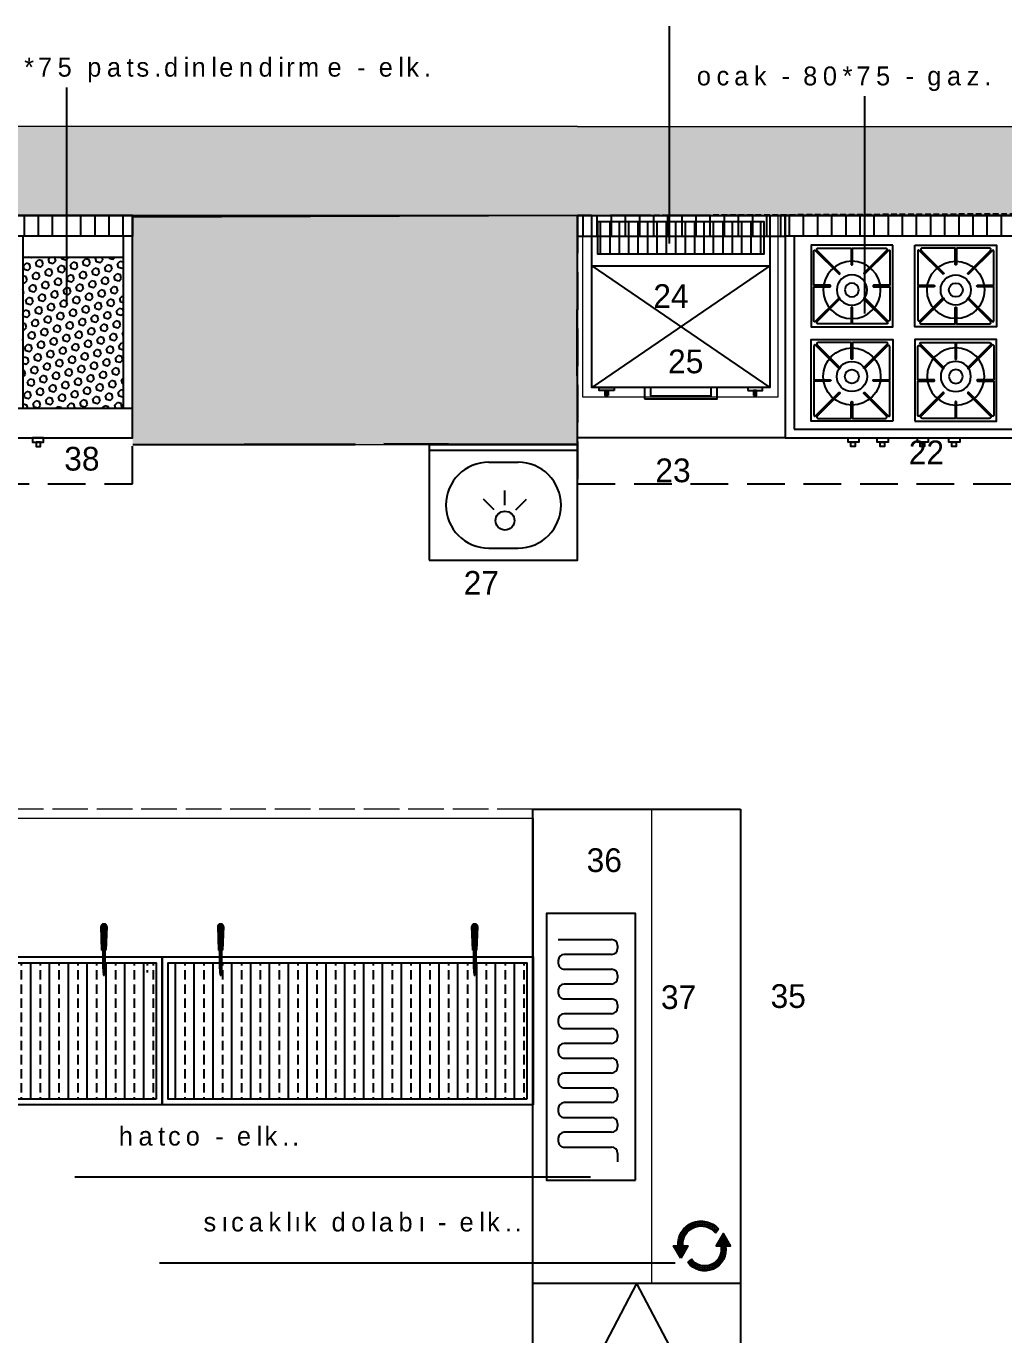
# Model space of a CAD drawing. Header units: millimetres. Extents: x 9520 to 12390, y -1568 to 373.
# Drawn here: x 10926.4 to 11256, y -465.7 to -24.3 of the extents above; entities that cross this region are included whole.
import ezdxf

# ---------------------------------------------------------------- set-up
doc = ezdxf.new("R2010")
doc.units = ezdxf.units.MM
for name, pattern in [('ACAD_ISO02W100', [15, 12, -3]), ('DASHED', [19.05, 12.7, -6.35]), ('HIDDEN', [9.525, 6.35, -3.175])]:
    doc.linetypes.add(name, pattern=pattern)
doc.layers.add('gzm', color=250, linetype='Continuous', lineweight=20)
doc.layers.add('Ölçüler', color=165, linetype='Continuous', lineweight=20)
for name, color, linetype in [('HATCH', 250, 'Continuous'), ('izdüsüm', 50, 'HIDDEN'), ('kiosk', 142, 'Continuous'), ('Kıtc-002 Çizgi', 7, 'Continuous'), ('Kıtc-008 Rakam', 1, 'Continuous'), ('Kıtc-040 Davlumbaz', 4, 'Continuous'), ('tefris', 39, 'Continuous'), ('yeni-kolon', 5, 'Continuous')]:
    doc.layers.add(name, color=color, linetype=linetype)
doc.styles.get("Standard").update_dxf_attribs({"font": 'stylu.ttf', "height": 10})
doc.styles.add('YAZI01', font='SIMPLXTW.SHX', dxfattribs={"width": 0.6})
pattern_1 = [(0, (-2473.5537, -2188.7503), (0, 0.5588), [0.4064, -0.1524]), (90, (-2473.5537, -2188.7503), (-0.5588, 3e-17), [0.4064, -0.1524])]

# ---------------------------------------------------------------- blocks, each defined once
blk = doc.blocks.new('A$C29CC16CF')
at = {"layer": 'Kıtc-002 Çizgi'}
h = blk.add_hatch(dxfattribs=at)
h.set_pattern_fill('ANSI32', color=30, angle=180, style=0)
h.set_pattern_definition([(225, (4280.58264, 7818.06036), (0.265165043, -0.265165043), []), (225, (4280.40587, 7818.06036), (0.265165043, -0.265165043), [])])
h.paths.add_polyline_path([(18.98, 53.1), (20.36, 53.1), (20.39, 54.1), (18.95, 54.1)])
h.paths.add_polyline_path([(19.01, 52.27), (19.32, 52.27), (19.32, 46.47), (19.41, 45.1), (19.93, 45.1), (20.02, 46.47), (20.02, 52.27), (20.33, 52.27), (20.36, 53.1), (18.98, 53.1)])
h.paths.add_polyline_path([(18.88, 56.1), (20.46, 56.1), (20.6, 60.23, 0.437405), (19.9, 60.99), (19.44, 60.99, 0.437405), (18.74, 60.23)])
h.paths.add_polyline_path([(18.95, 54.1), (20.39, 54.1), (20.46, 56.1), (18.88, 56.1)])
h.paths.add_polyline_path([(19.48, 43.81), (19.86, 43.81), (19.93, 45.1), (19.41, 45.1)])
h = blk.add_hatch(dxfattribs=at)
h.set_pattern_fill('ANSI32', color=30, angle=180, style=0)
h.set_pattern_definition([(315, (-4155.5826, 7818.06036), (-0.265165043, -0.265165043), []), (315, (-4155.4058, 7818.06036), (-0.265165043, -0.265165043), [])])
h.paths.add_polyline_path([(106.02, 53.1), (104.64, 53.1), (104.61, 54.1), (106.05, 54.1)])
h.paths.add_polyline_path([(105.99, 52.27), (105.68, 52.27), (105.68, 46.47), (105.59, 45.1), (105.07, 45.1), (104.98, 46.47), (104.98, 52.27), (104.67, 52.27), (104.64, 53.1), (106.02, 53.1)])
h.paths.add_polyline_path([(106.12, 56.1), (104.54, 56.1), (104.4, 60.23, -0.437405), (105.1, 60.99), (105.56, 60.99, -0.437405), (106.26, 60.23)])
h.paths.add_polyline_path([(106.05, 54.1), (104.61, 54.1), (104.54, 56.1), (106.12, 56.1)])
h.paths.add_polyline_path([(105.52, 43.81), (105.14, 43.81), (105.07, 45.1), (105.59, 45.1)])
h = blk.add_hatch(dxfattribs=at)
h.set_pattern_fill('ANSI32', color=30, angle=180, style=0)
h.set_pattern_definition([(225, (4405.58264, 7818.06036), (0.265165043, -0.265165043), []), (225, (4405.40587, 7818.06036), (0.265165043, -0.265165043), [])])
h.paths.add_polyline_path([(143.98, 53.1), (145.36, 53.1), (145.39, 54.1), (143.95, 54.1)])
h.paths.add_polyline_path([(144.01, 52.27), (144.32, 52.27), (144.32, 46.47), (144.41, 45.1), (144.93, 45.1), (145.02, 46.47), (145.02, 52.27), (145.33, 52.27), (145.36, 53.1), (143.98, 53.1)])
h.paths.add_polyline_path([(143.88, 56.1), (145.46, 56.1), (145.6, 60.23, 0.437405), (144.9, 60.99), (144.44, 60.99, 0.437405), (143.74, 60.23)])
h.paths.add_polyline_path([(143.95, 54.1), (145.39, 54.1), (145.46, 56.1), (143.88, 56.1)])
h.paths.add_polyline_path([(144.48, 43.81), (144.86, 43.81), (144.93, 45.1), (144.41, 45.1)])
h = blk.add_hatch(dxfattribs=at)
h.set_pattern_fill('ANSI32', color=30, angle=180, style=0)
h.set_pattern_definition([(315, (-4030.5826, 7818.06036), (-0.265165043, -0.265165043), []), (315, (-4030.4058, 7818.06036), (-0.265165043, -0.265165043), [])])
h.paths.add_polyline_path([(231.02, 53.1), (229.64, 53.1), (229.61, 54.1), (231.05, 54.1)])
h.paths.add_polyline_path([(230.99, 52.27), (230.68, 52.27), (230.68, 46.47), (230.59, 45.1), (230.07, 45.1), (229.98, 46.47), (229.98, 52.27), (229.67, 52.27), (229.64, 53.1), (231.02, 53.1)])
h.paths.add_polyline_path([(231.12, 56.1), (229.54, 56.1), (229.4, 60.23, -0.437405), (230.1, 60.99), (230.56, 60.99, -0.437405), (231.26, 60.23)])
h.paths.add_polyline_path([(231.05, 54.1), (229.61, 54.1), (229.54, 56.1), (231.12, 56.1)])
h.paths.add_polyline_path([(230.52, 43.81), (230.14, 43.81), (230.07, 45.1), (230.59, 45.1)])
h = blk.add_hatch(dxfattribs=at)
h.set_pattern_fill('ANSI33', color=254, angle=225, style=0)
h.set_pattern_definition([(270, (7340.176, 2994.23), (6.35, -2e-15), []), (270, (7337.001, 2991.055), (6.35, -2e-15), [3.175, -1.5875])])
h.paths.add_polyline_path([(122.95, 2), (122.95, 48), (105.68, 48), (105.68, 46.47), (105.52, 43.81), (105.15, 43.81), (105.14, 43.81), (104.98, 46.47), (104.98, 48), (-4.98, 48), (-4.98, 46.47), (-5.14, 43.81), (-5.51, 43.81), (-5.52, 43.81), (-5.68, 46.47), (-5.68, 48), (2, 48), (2, 2)])
h = blk.add_hatch(dxfattribs=at)
h.set_pattern_fill('ANSI33', color=254, angle=225, style=0)
h.set_pattern_definition([(270, (7465.176, 2994.23), (6.35, -2e-15), []), (270, (7462.001, 2991.055), (6.35, -2e-15), [3.175, -1.5875])])
h.paths.add_polyline_path([(247.95, 2), (247.95, 48), (230.68, 48), (230.68, 46.47), (230.52, 43.81), (230.15, 43.81), (230.14, 43.81), (229.98, 46.47), (229.98, 48), (120.02, 48), (120.02, 46.47), (119.86, 43.81), (119.49, 43.81), (119.48, 43.81), (119.32, 46.47), (119.32, 48), (127, 48), (127, 2)])
at = {"layer": 'Kıtc-002 Çizgi', "color": 30}
for p, q in [((18.74, 60.23), (19.01, 52.27)), ((19.44, 60.99), (19.9, 60.99)), ((19.9, 60.99), (19.44, 60.99)), ((20.6, 60.23), (20.33, 52.27)), ((20.33, 52.27), (20.6, 60.23)), ((104.4, 60.23), (104.67, 52.27)), ((104.67, 52.27), (104.4, 60.23)), ((105.56, 60.99), (105.1, 60.99)), ((105.1, 60.99), (105.56, 60.99)), ((106.26, 60.23), (105.99, 52.27)), ((143.74, 60.23), (144.01, 52.27)), ((144.44, 60.99), (144.9, 60.99)), ((144.9, 60.99), (144.44, 60.99)), ((145.6, 60.23), (145.33, 52.27)), ((145.33, 52.27), (145.6, 60.23)), ((229.4, 60.23), (229.67, 52.27)), ((229.67, 52.27), (229.4, 60.23)), ((230.56, 60.99), (230.1, 60.99)), ((230.1, 60.99), (230.56, 60.99)), ((231.26, 60.23), (230.99, 52.27)), ((19.01, 52.27), (19.32, 52.27)), ((19.32, 52.27), (19.32, 46.47)), ((20.02, 52.27), (20.02, 46.47)), ((20.33, 52.27), (20.02, 52.27)), ((20.02, 52.27), (20.33, 52.27)), ((104.67, 52.27), (104.98, 52.27)), ((104.98, 52.27), (104.67, 52.27)), ((104.98, 52.27), (104.98, 46.47)), ((105.68, 52.27), (105.68, 46.47)), ((105.99, 52.27), (105.68, 52.27)), ((144.01, 52.27), (144.32, 52.27)), ((144.32, 52.27), (144.32, 46.47)), ((145.02, 52.27), (145.02, 46.47)), ((145.33, 52.27), (145.02, 52.27)), ((145.02, 52.27), (145.33, 52.27)), ((229.67, 52.27), (229.98, 52.27)), ((229.98, 52.27), (229.67, 52.27)), ((229.98, 52.27), (229.98, 46.47)), ((230.68, 52.27), (230.68, 46.47)), ((230.99, 52.27), (230.68, 52.27)), ((19.32, 46.47), (19.48, 43.81)), ((20.02, 46.47), (19.86, 43.81)), ((104.98, 46.47), (105.14, 43.81)), ((105.68, 46.47), (105.52, 43.81)), ((144.32, 46.47), (144.48, 43.81)), ((145.02, 46.47), (144.86, 43.81)), ((229.98, 46.47), (230.14, 43.81)), ((230.68, 46.47), (230.52, 43.81)), ((19.85, 43.81), (19.48, 43.81)), ((19.49, 43.81), (19.86, 43.81)), ((105.51, 43.81), (105.14, 43.81)), ((105.15, 43.81), (105.52, 43.81)), ((144.85, 43.81), (144.48, 43.81)), ((144.49, 43.81), (144.86, 43.81)), ((230.51, 43.81), (230.14, 43.81)), ((230.15, 43.81), (230.52, 43.81))]:
    blk.add_line(p, q, dxfattribs=at)
for points in [[(125, 0), (0, 0), (0, 50), (125, 50)], [(250, 0), (125, 0), (125, 50), (250, 50)], [(122.95, 2), (2, 2), (2, 48), (122.95, 48)], [(247.95, 2), (127, 2), (127, 48), (247.95, 48)]]:
    blk.add_lwpolyline(points, close=True, dxfattribs=at)
for centre, start, end in [((19.44, 60.29), 90, 184.4992), ((19.9, 60.29), 355.5008, 90), ((19.9, 60.29), 355.5008, 90), ((105.1, 60.29), 90, 184.4992), ((105.1, 60.29), 90, 184.4992), ((105.56, 60.29), 355.5008, 90), ((144.44, 60.29), 90, 184.4992), ((144.9, 60.29), 355.5008, 90), ((144.9, 60.29), 355.5008, 90), ((230.1, 60.29), 90, 184.4992), ((230.1, 60.29), 90, 184.4992), ((230.56, 60.29), 355.5008, 90)]:
    blk.add_arc(centre, 0.706, start, end, dxfattribs=at)
blk = doc.blocks.new('A$C1D68630F')
at = {"layer": 'Kıtc-002 Çizgi'}
for p, q in [((10.84, 24), (11.84, 24)), ((20.84, 24), (21.84, 24)), ((30.84, 24), (31.84, 24)), ((40.84, 24), (41.84, 24)), ((50.84, 24), (51.84, 24)), ((60.84, 24), (61.84, 24)), ((70.84, 24), (71.84, 24)), ((80.84, 24), (83.84, 24)), ((80.84, 24), (81.84, 24)), ((8.84, 4), (8.84, 22)), ((13.84, 22), (13.84, 6)), ((18.84, 6), (18.84, 22)), ((23.84, 22), (23.84, 6)), ((28.84, 6), (28.84, 22)), ((33.84, 22), (33.84, 6)), ((38.84, 6), (38.84, 22)), ((43.84, 22), (43.84, 6)), ((48.84, 6), (48.84, 22)), ((53.84, 22), (53.84, 6)), ((58.84, 6), (58.84, 22)), ((63.84, 22), (63.84, 6)), ((68.84, 6), (68.84, 22)), ((73.84, 22), (73.84, 6)), ((78.84, 6), (78.84, 22)), ((78.84, 6), (78.84, 22)), ((15.84, 4), (16.84, 4)), ((25.84, 4), (26.84, 4)), ((35.84, 4), (36.84, 4)), ((45.84, 4), (46.84, 4)), ((55.84, 4), (56.84, 4)), ((65.84, 4), (66.84, 4)), ((75.84, 4), (76.84, 4)), ((75.84, 4), (76.84, 4))]:
    blk.add_line(p, q, dxfattribs=at)
blk.add_lwpolyline([(90, 30), (0, 30), (0, 0), (90, 0)], close=True, dxfattribs=at)
for centre, start, end in [((10.84, 22), 90, 180), ((11.84, 22), 0, 90), ((20.84, 22), 90, 180), ((21.84, 22), 0, 90), ((30.84, 22), 90, 180), ((31.84, 22), 0, 90), ((40.84, 22), 90, 180), ((41.84, 22), 0, 90), ((50.84, 22), 90, 180), ((51.84, 22), 0, 90), ((60.84, 22), 90, 180), ((61.84, 22), 0, 90), ((70.84, 22), 90, 180), ((71.84, 22), 0, 90), ((80.84, 22), 90, 180), ((80.84, 22), 90, 180), ((15.84, 6), 180, 270), ((16.84, 6), 270, 360), ((25.84, 6), 180, 270), ((26.84, 6), 270, 360), ((35.84, 6), 180, 270), ((36.84, 6), 270, 360), ((45.84, 6), 180, 270), ((46.84, 6), 270, 360), ((55.84, 6), 180, 270), ((56.84, 6), 270, 360), ((65.84, 6), 180, 270), ((66.84, 6), 270, 360), ((75.84, 6), 180, 270), ((75.84, 6), 180, 270), ((76.84, 6), 270, 360), ((76.84, 6), 270, 360), ((76.84, 6), 270, 360)]:
    blk.add_arc(centre, 2, start, end, dxfattribs=at)
blk = doc.blocks.new('A$C14F77213')
at = {"layer": 'Kıtc-002 Çizgi'}
h = blk.add_hatch(dxfattribs=at)
h.set_pattern_fill('ANSI31', color=256, scale=1.5, angle=45, style=0)
h.set_pattern_definition([(90, (-3928.432, -4957.946), (-4.7625, 9e-16), [])])
h.paths.add_polyline_path([(40, 70.92), (40, 77.92), (0, 77.92), (0, 70.92)])
h = blk.add_hatch(dxfattribs=at)
h.set_pattern_fill('HEX', color=256, scale=0.4, angle=45, style=0)
h.set_pattern_definition([(45, (-4118.8184, -4986.2078), (-1.5554256, 1.5554256), [1.27, -2.54]), (165, (-4118.8184, -4986.2078), (-0.5693253, -2.1247509), [1.27, -2.54]), (105, (-4117.9204, -4985.3098), (-2.1247509, -0.5693253), [1.27, -2.54])])
h.paths.add_polyline_path([(37, 63.92), (3, 63.92), (3, 12.92), (37, 12.92)])
blk.add_line((0, 12.92), (40, 12.92), dxfattribs=at)
for points in [[(0, 2.92), (40, 2.92), (40, 77.92), (0, 77.92)], [(0, 77.92), (40, 77.92), (40, 70.92), (0, 70.92)], [(3, 63.92), (37, 63.92), (37, 70.92), (3, 70.92)], [(9.94, 2.92), (6.3, 2.92), (6.3, 1.46), (9.94, 1.46)], [(8.98, 1.46), (7.52, 1.46), (7.52, 0), (8.98, 0)]]:
    blk.add_lwpolyline(points, close=True, dxfattribs=at)
blk.add_lwpolyline([(3, 67.92), (3, 12.92), (37, 12.92), (37, 67.92)], dxfattribs=at)
blk = doc.blocks.new('A$C604B7618')
at = {"layer": 'Kıtc-002 Çizgi'}
blk.add_lwpolyline([(0, 30.57), (30.57, 30.57), (30.57, 0), (0, 0), (0, 30.57)], dxfattribs=at)
blk.add_lwpolyline([(15.55, 29.52), (15.55, 23.44, -0.414214), (15.34, 23.23), (15.23, 23.23, -0.414214), (15.02, 23.44), (15.02, 29.52), (2.68, 29.52, 0.668179), (2.31, 28.63), (10.81, 20.13, -0.810443), (10.38, 19.82), (1.59, 28.61, 0.668179), (1.05, 28.39), (1.05, 15.55), (7.13, 15.55, -0.414214), (7.34, 15.34), (7.34, 15.23, -0.414214), (7.13, 15.02), (1.05, 15.02), (1.05, 2.68, 0.668179), (1.94, 2.31), (10.43, 10.81, -0.810443), (10.75, 10.38), (1.96, 1.59, 0.668179), (2.18, 1.05), (15.02, 1.05), (15.02, 7.13, -0.414214), (15.23, 7.34), (15.34, 7.34, -0.414214), (15.55, 7.13), (15.55, 1.05), (27.88, 1.05, 0.668179), (28.26, 1.94), (19.76, 10.43, -0.810443), (20.19, 10.75), (28.98, 1.96, 0.668179), (29.52, 2.18), (29.52, 15.02), (23.44, 15.02, -0.414214), (23.23, 15.23), (23.23, 15.34, -0.414214), (23.44, 15.55), (29.52, 15.55), (29.52, 28.39, 0.668179), (28.98, 28.61), (20.19, 19.82, -0.810443), (19.76, 20.13), (28.26, 28.63, 0.668179), (27.88, 29.52)], format="xyb", close=True, dxfattribs=at)
for radius in [10.75, 5.66, 2.6]:
    blk.add_circle((15.28, 13.8), radius, dxfattribs=at)
blk = doc.blocks.new('A$C22EA7492')
at = {"layer": 'Kıtc-002 Çizgi'}
h = blk.add_hatch(dxfattribs=at)
h.set_pattern_fill('ANSI31', color=256, scale=1.5, angle=45, style=0)
h.set_pattern_definition([(90, (-2508.419, -6407.801), (-4.7625, 9e-16), [])])
h.paths.add_polyline_path([(0, 77.92), (0, 70.92), (80, 70.92), (80, 77.92)])
for points in [[(0, 2.92), (80, 2.92), (80, 77.92), (0, 77.92)], [(80, 70.92), (0, 70.92), (0, 77.92), (80, 77.92)], [(3, 5.92), (77, 5.92), (77, 70.92), (3, 70.92)], [(21.2, 2.92), (24.84, 2.92), (24.84, 1.46), (21.2, 1.46)], [(22.17, 1.46), (23.62, 1.46), (23.62, 0), (22.17, 0)], [(31.05, 2.92), (34.69, 2.92), (34.69, 1.46), (31.05, 1.46)], [(32.02, 1.46), (33.47, 1.46), (33.47, 0), (32.02, 0)], [(44.56, 2.92), (48.2, 2.92), (48.2, 1.46), (44.56, 1.46)], [(45.52, 1.46), (46.98, 1.46), (46.98, 0), (45.52, 0)], [(55.2, 2.92), (58.84, 2.92), (58.84, 1.46), (55.2, 1.46)], [(56.16, 1.46), (57.62, 1.46), (57.62, 0), (56.16, 0)]]:
    blk.add_lwpolyline(points, close=True, dxfattribs=at)
for p, xscale, yscale, zscale in [((36.24, 40.4), -0.900000000000091, 0.8999999999996362, 0.9), ((43.76, 40.4), 0.900000000000091, 0.900000000000091, 0.900000000000091)]:
    blk.add_blockref('A$C604B7618', p, dxfattribs=dict(at, xscale=xscale, yscale=yscale, zscale=zscale))
at = {"layer": 'Kıtc-002 Çizgi', "rotation": 180}
for p, xscale, yscale, zscale in [((36.24, 36.06), 0.900000000000091, 0.900000000000091, 0.900000000000091), ((43.76, 36.06), -0.900000000000091, 0.8999999999996362, 0.9)]:
    blk.add_blockref('A$C604B7618', p, dxfattribs=dict(at, xscale=xscale, yscale=yscale, zscale=zscale))
blk = doc.blocks.new('A$C5435725A')
at = {"layer": 'Kıtc-002 Çizgi'}
h = blk.add_hatch(dxfattribs=at)
h.set_pattern_fill('ANSI31', color=256, scale=1.5, angle=45, style=0)
h.set_pattern_definition([(90, (-4587.7595, -5284.154), (-4.7625, 9e-16), [])])
h.paths.add_polyline_path([(0, 75), (0, 68), (70, 68), (70, 75)])
for points in [[(0, 75), (70, 75), (70, 0), (0, 0)], [(0, 68), (70, 68), (70, 0), (0, 0)]]:
    blk.add_lwpolyline(points, close=True, dxfattribs=at)
blk = doc.blocks.new('A$C552B0E51')
at = {"layer": 'Kıtc-002 Çizgi'}
h = blk.add_hatch(dxfattribs=at)
h.set_pattern_fill('ANSI31', color=256, angle=45, style=0)
h.set_pattern_definition([(90, (-2780.067, -8355.0508), (-3.175, 7e-16), [])])
h.paths.add_polyline_path([(58, 48.81), (58, 59.81), (2, 59.81), (2, 48.81)])
for p, q in [((60, 44.81), (0, 3.81)), ((0, 44.81), (60, 3.81))]:
    blk.add_line(p, q, dxfattribs=at)
for points in [[(0, 61.81), (60, 61.81), (60, 3.81), (0, 3.81)], [(2, 59.81), (58, 59.81), (58, 48.81), (2, 48.81)], [(0, 44.81), (60, 44.81), (60, 3.81), (0, 3.81)], [(7.47, 2.81), (2.47, 2.81), (2.47, 3.81), (7.47, 3.81)], [(5.47, 1.14), (4.47, 1.14), (4.47, 2.81), (5.47, 2.81)], [(17.75, 0), (42.25, 0), (42.25, 3.81), (17.75, 3.81)], [(19.75, 1), (40.25, 1), (40.25, 3.81), (19.75, 3.81)], [(52.53, 2.81), (57.53, 2.81), (57.53, 3.81), (52.53, 3.81)], [(54.53, 1.14), (55.53, 1.14), (55.53, 2.81), (54.53, 2.81)]]:
    blk.add_lwpolyline(points, close=True, dxfattribs=at)
for points in [[(4.97, 2.81), (4.97, 1.14)], [(55.03, 2.81), (55.03, 1.14)]]:
    blk.add_lwpolyline(points, dxfattribs=at)
blk = doc.blocks.new('A$C23AD12AD')
at = {"layer": 'Kıtc-002 Çizgi'}
for p, q in [((0, 39), (50, 39)), ((0, 37), (50, 37)), ((20.08, 33), (29.92, 33)), ((25.53, 18.48), (25.53, 23.48)), ((21.86, 16.96), (18.33, 20.5)), ((29.2, 16.96), (32.74, 20.5)), ((0, 0), (50, 0)), ((20.08, 4), (29.92, 4))]:
    blk.add_line(p, q, dxfattribs=at)
blk.add_lwpolyline([(0, 0), (50, 0), (50, 39), (0, 39)], close=True, dxfattribs=at)
blk.add_circle((25.53, 13.29), 3.19, dxfattribs=at)
for centre, start, end in [((20.08, 18.5), 90, 270), ((29.92, 18.5), 270, 90)]:
    blk.add_arc(centre, 14.5, start, end, dxfattribs=at)
blk = doc.blocks.new('A$C36B22B45')
at = {"layer": 'Kıtc-002 Çizgi'}
h = blk.add_hatch(dxfattribs=at)
h.set_pattern_fill('ANGLE', color=256, scale=0.08, style=0)
h.set_pattern_definition(pattern_1)
h.paths.add_polyline_path([(147.26, 19.45), (147.26, 21.05, 0.709269), (141.57, 7.46), (142.92, 8.42, -0.737645)])
h.paths.add_polyline_path([(147.26, 17.73), (151.43, 20.14), (147.26, 22.55)])
h = blk.add_hatch(dxfattribs=at)
h.set_pattern_fill('ANGLE', color=256, scale=0.08, style=0)
h.set_pattern_definition(pattern_1)
h.paths.add_polyline_path([(151.82, 16.55, -0.822352), (147.26, 6.65), (147.26, 5.05, 0.795802), (152.85, 17.78)])
h.paths.add_polyline_path([(143.08, 5.74), (147.26, 3.33), (147.26, 8.15)])
for p, q in [((151.82, 16.55), (152.85, 17.78)), ((142.92, 8.42), (141.57, 7.46))]:
    blk.add_line(p, q, dxfattribs=at)
for points in [[(0, 0), (160, 0), (160, 70), (0, 70)], [(151.43, 20.14), (147.26, 22.55), (147.26, 17.73)], [(143.08, 5.74), (147.26, 8.15), (147.26, 3.33)]]:
    blk.add_lwpolyline(points, close=True, dxfattribs=at)
for centre, radius, start, end in [((146.79, 13.26), 7.81, 86.5995, 227.987), ((146.79, 13.27), 6.2, 85.7296, 231.3862), ((148.59, 12.06), 7.13, 259.2325, 53.2838), ((148.56, 12.05), 5.55, 256.3911, 54.12)]:
    blk.add_arc(centre, radius, start, end, dxfattribs=at)

msp = doc.modelspace()

# ---------------------------------------------------------------- hatches: boundary and pattern name
at = {"layer": 'HATCH'}
msp.add_hatch(color=254, dxfattribs=at).paths.add_polyline_path([(11112.31, -165.32), (11112.31, -88.14), (10962.26, -88.14), (10962.31, -165.32)])
at = {"layer": 'Ölçüler'}
h = msp.add_hatch(color=254, dxfattribs=at)
h.dxf.hatch_style = 1
h.paths.add_polyline_path([(11749.23, -58.14), (11112.31, -58.14), (10300.98, -58.14), (10173.26, -58.14), (9626.9, -58.14), (9626.9, -88.14), (9901.26, -88.14), (10173.26, -88.14), (10962.26, -88.14), (11112.01, -88.14), (11112.31, -88.14), (11112.31, -88.14), (11697.13, -88.14), (11749.23, -88.14)])

# ---------------------------------------------------------------- linework, layer by layer
at = {"color": 30}
for p, q in [((11143.27, -97.58), (11143.27, -24.26)), ((10940.09, -118.23), (10940.09, -44.91)), ((11209.2, -121.18), (11209.2, -47.86)), ((10942.83, -412.35), (10974.37, -412.35)), ((10974.37, -412.35), (11116.7, -412.35)), ((10971.4, -441.33), (11002.94, -441.33)), ((11002.94, -441.33), (11145.27, -441.33))]:
    msp.add_line(p, q, dxfattribs=at)
for p, q in [((11097.23, -515.14), (11097.23, -288.35)), ((11167.23, -448.35), (11167.23, -515.14))]:
    msp.add_line(p, q)
at = {"color": 254}
for q in [(11097.23, -515.14), (11167.23, -515.14)]:
    msp.add_line((11132.23, -448.35), q, dxfattribs=at)
at = {"layer": 'HATCH', "color": 7}
msp.add_line((10962.31, -165.32), (11037.31, -165.32), dxfattribs=at)
at = {"layer": 'izdüsüm', "color": 251, "ltscale": 0.3}
msp.add_line((11112.31, -88.14), (11334.78, -87.22), dxfattribs=at)
at = {"layer": 'kiosk', "color": 251}
msp.add_line((11112.24, -144.9), (11112.21, -134.9), dxfattribs=at)
at = {"layer": 'Kıtc-040 Davlumbaz', "color": 4, "linetype": 'DASHED'}
for points in [[(10762.26, -178.66), (10962.26, -178.66), (10962.26, -88.14), (10762.26, -88.14)], [(11112.31, -178.66), (11612.31, -178.66), (11612.31, -88.14), (11112.31, -88.14)]]:
    msp.add_lwpolyline(points, close=True, dxfattribs=at)
at = {"layer": 'tefris'}
for p, q in [((11112.31, -164.84), (11112.23, -144.9)), ((10962.31, -165.32), (11037.31, -165.08)), ((10962.31, -165.32), (11037.31, -165.32)), ((11047.04, -165.05), (11112.31, -165.32))]:
    msp.add_line(p, q, dxfattribs=at)
at = {"layer": 'yeni-kolon', "color": 251}
for p, q in [((11112.31, -88.14), (10962.26, -88.66)), ((11112.31, -164.84), (11112.16, -119.84))]:
    msp.add_line(p, q, dxfattribs=at)
at = {"layer": 'Ölçüler', "color": 0}
for p, q in [((10962.26, -58.14), (10173.26, -58.14)), ((11112.31, -58.14), (10300.98, -58.14)), ((11112.31, -58.14), (11749.23, -58.14)), ((10962.26, -88.14), (10173.26, -88.14)), ((11112.31, -88.14), (10300.98, -88.14)), ((11112.31, -88.14), (11697.13, -88.14)), ((11112.31, -164.84), (11112.31, -88.14)), ((11112.31, -88.14), (11112.31, -165.32)), ((10962.31, -165.32), (11112.31, -165.32)), ((11167.23, -448.35), (11167.23, -288.35))]:
    msp.add_line(p, q, dxfattribs=at)
at = {"layer": 'Ölçüler', "color": 4}
msp.add_lwpolyline([(11114.05, -88.14), (11179.84, -88.14), (11179.84, -149.41), (11114.05, -149.41)], close=True, dxfattribs=at)
at = {"layer": 'Ölçüler', "color": 6, "linetype": 'ACAD_ISO02W100'}
msp.add_lwpolyline([(11097.23, -288.36), (10847.34, -288.36), (10847.4, -388.14), (11097.29, -388.14)], close=True, dxfattribs=at)
at = {"layer": 'Ölçüler', "color": 0}
for points in [[(11167.23, -448.35), (11097.23, -448.35), (11097.23, -288.35), (11167.23, -288.35)], [(11137.23, -448.35), (11097.23, -448.35), (11097.23, -288.35), (11137.23, -288.35)]]:
    msp.add_lwpolyline(points, close=True, dxfattribs=at)
at = {"layer": 'Ölçüler', "color": 30}
msp.add_lwpolyline([(11097.29, -388.14), (10847.29, -388.14), (10847.29, -291.36), (11097.29, -291.36)], close=True, dxfattribs=at)

# ---------------------------------------------------------------- block references
at = {"layer": 'Kıtc-002 Çizgi'}
for name, p in [('A$C14F77213', (10922.26, -166.06)), ('A$C5435725A', (11112.31, -163.14)), ('A$C552B0E51', (11117.14, -149.96)), ('A$C22EA7492', (11182.31, -166.06)), ('A$C23AD12AD', (11062.31, -204.32))]:
    msp.add_blockref(name, p, dxfattribs=at)
at = {"layer": 'Kıtc-002 Çizgi', "xscale": -1, "rotation": 90}
msp.add_blockref('A$C36B22B45', (11167.23, -288.35), dxfattribs=at)
at = {"layer": 'Kıtc-002 Çizgi', "rotation": 270}
msp.add_blockref('A$C1D68630F', (11101.8, -323.51), dxfattribs=at)
at = {"layer": 'Ölçüler', "color": 30}
msp.add_blockref('A$C29CC16CF', (10847.29, -388.14), dxfattribs=at)

# ---------------------------------------------------------------- texts
at = {"layer": 'gzm', "color": 30, "char_height": 6.3821, "width": 594.3611, "attachment_point": 1, "style": 'YAZI01'}
for s, insert in [('{\\fGill Sans MT|b0|i0|c0|p34;\\W1;\\T1.4;40*75 pats.dinlendirme - elk.}', (10912.44, -34.9)), ('{\\fGill Sans MT|b0|i0|c0|p34;\\W1;\\T1.4;ocak - 80*75 - gaz.}', (11152.52, -37.85)), ('{\\fGill Sans MT|b0|i0|c0|p34;\\W1;\\T1.4;hatco - elk..}', (10957.63, -395.44)), ('{\\fGill Sans MT|b0|i0|c0|p34;\\W1;\\T1.4;sıcaklık dolabı - elk..}', (10986.2, -424.41))]:
    msp.add_mtext(s, dxfattribs=dict(at, insert=insert))
at = {"layer": 'Kıtc-008 Rakam'}
for s, p in [('24', (11137.85, -119.3)), ('25', (11142.82, -141.33)), ('38', (10939.24, -174.15)), ('22', (11223.97, -172.02)), ('23', (11138.53, -178.08)), ('27', (11073.91, -216.03)), ('36', (11115.37, -309.56)), ('37', (11140.41, -355.77)), ('35', (11177.39, -355.4))]:
    msp.add_text(s, height=8, dxfattribs=at).set_placement(p)

doc.saveas('drawing.dxf')
